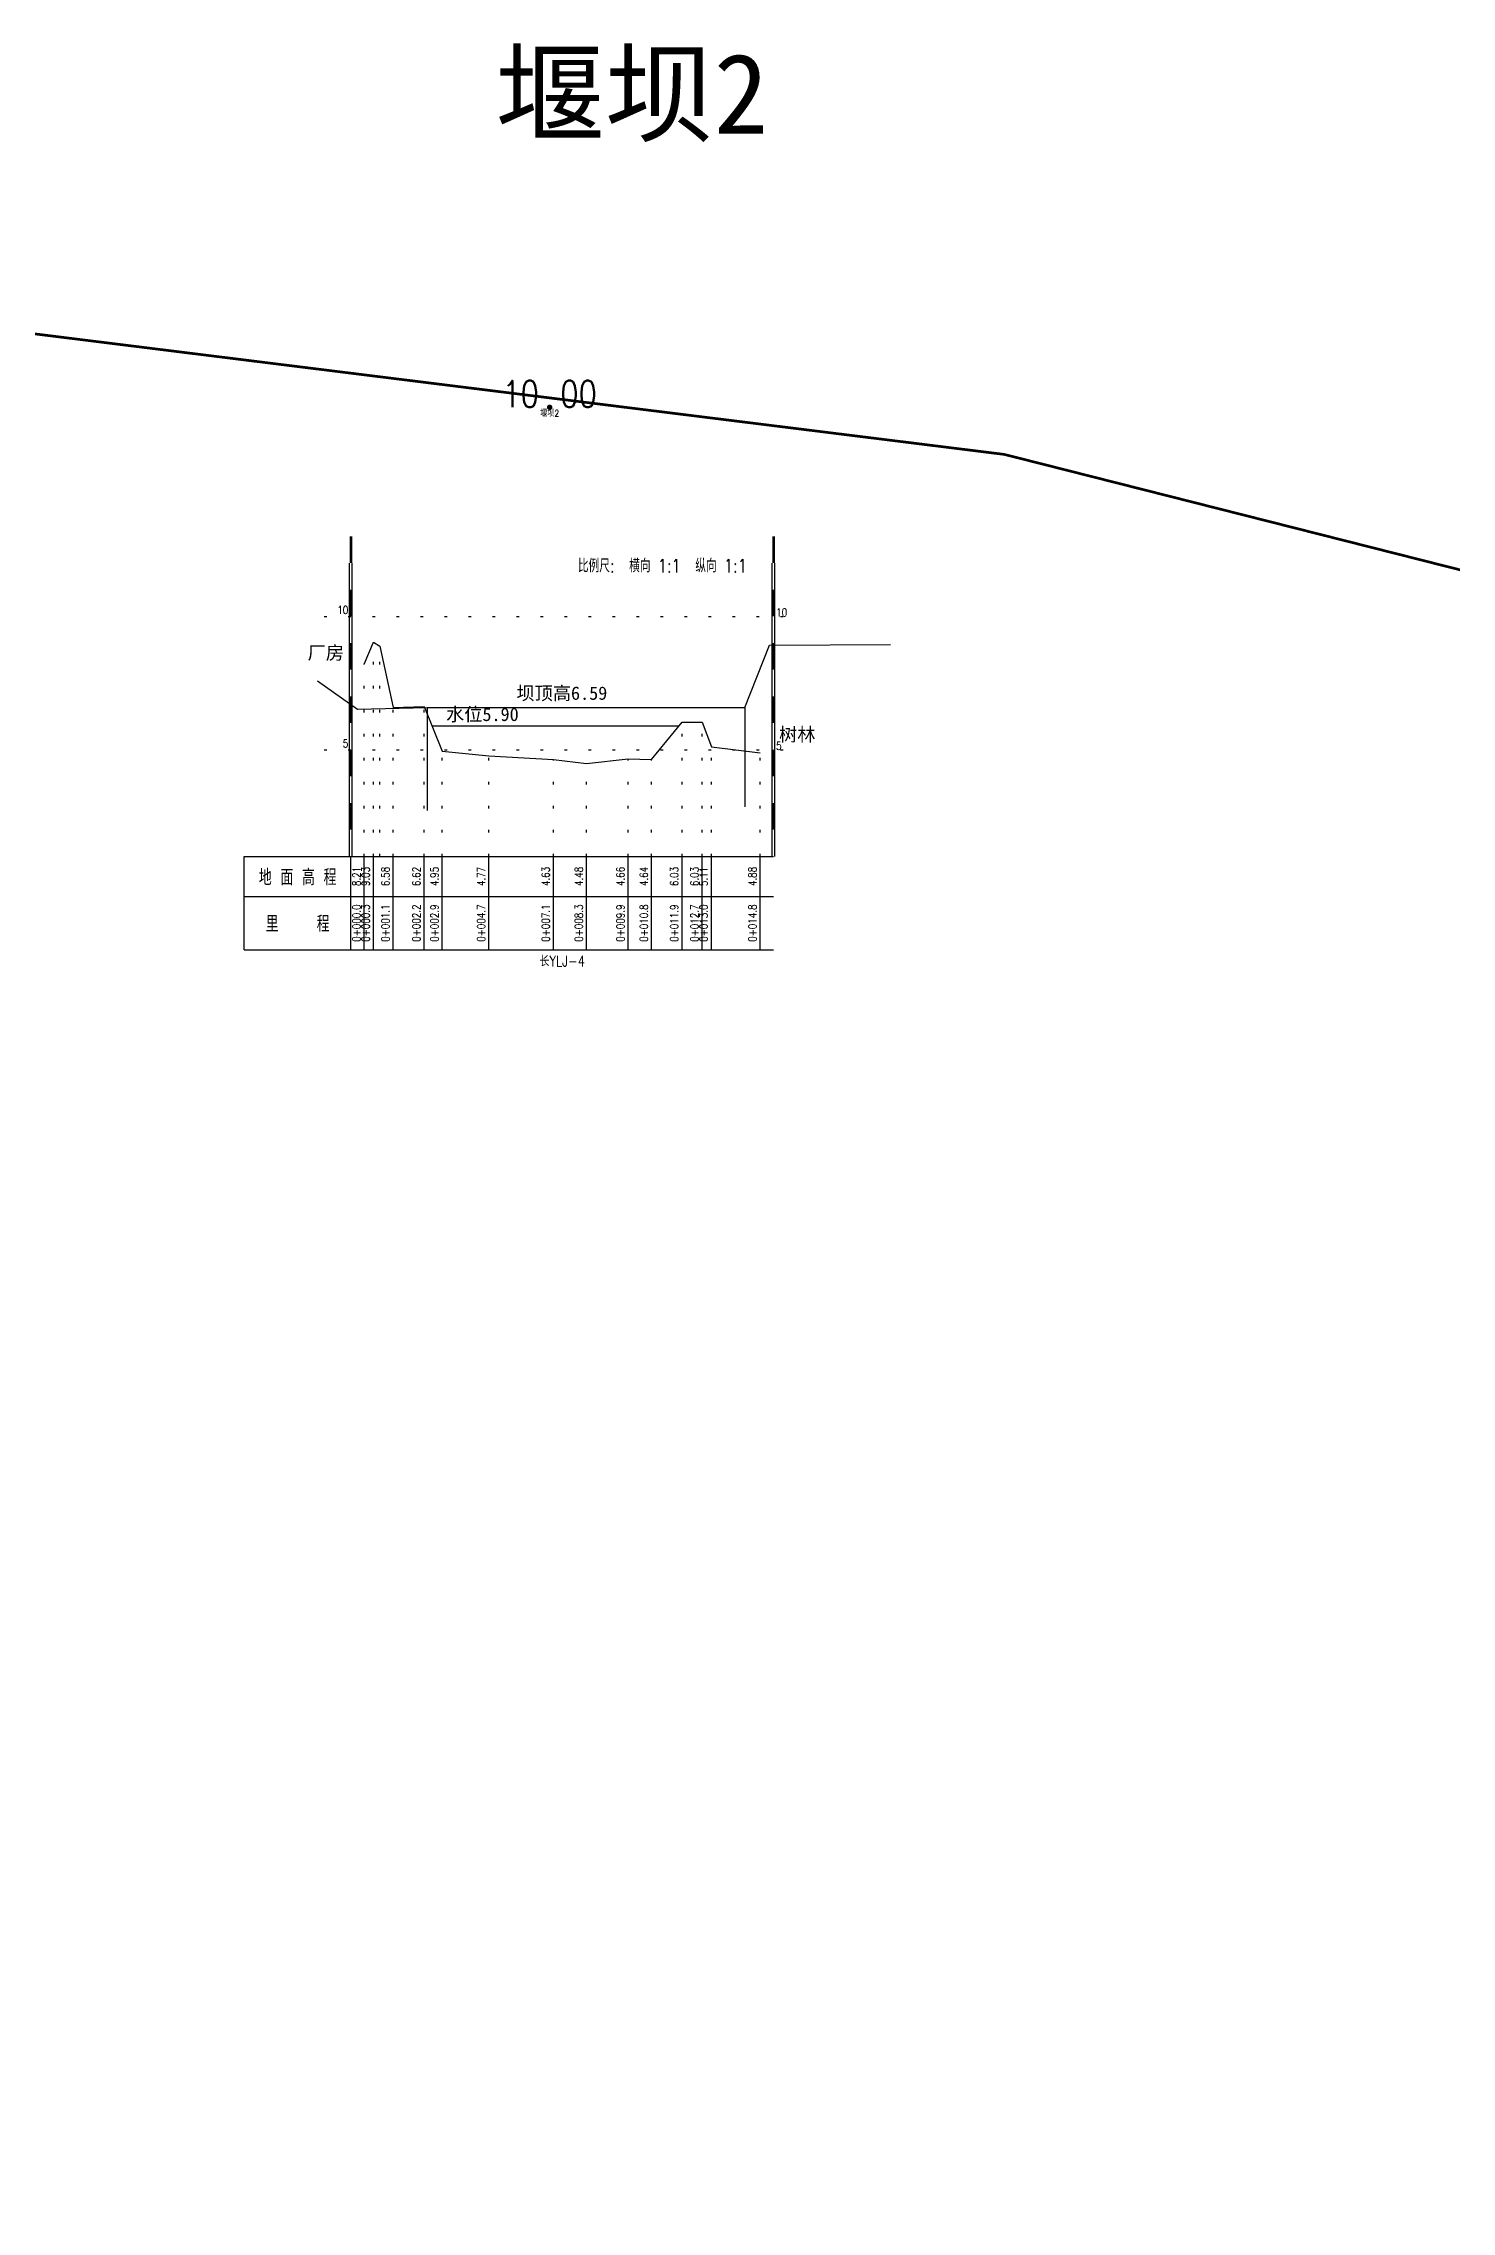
# Model space of a CAD drawing. Extents: x 482411 to 484142, y 3433749 to 3434182.
# Drawn here: x 483508.5 to 483561.3, y 3433920.8 to 3434002.1 of the extents above; entities that cross this region are included whole.
import ezdxf
from ezdxf.enums import TextEntityAlignment as Align

# ---------------------------------------------------------------- set-up
doc = ezdxf.new("R2010")
doc.units = 0
doc.header["$LTSCALE"] = 0.5
doc.linetypes.add('X4', pattern=[1.6, 0, -1.6])
doc.layers.get('0').update_dxf_attribs({"linetype": 'CONTINUOUS'})
for name, color, linetype in [('DMX', 1, 'CONTINUOUS'), ('zdm1', 2, 'CONTINUOUS'), ('ZDMT5', 3, 'CONTINUOUS'), ('ZJ', 7, 'CONTINUOUS'), ('图层1', 4, 'CONTINUOUS'), ('堰坝', 7, 'CONTINUOUS'), ('水工建筑物', 7, 'CONTINUOUS')]:
    doc.layers.add(name, color=color, linetype=linetype)
doc.layers.add('县级河道', color=12, linetype='CONTINUOUS', lineweight=60)
doc.layers.add('断面号', color=7, linetype='CONTINUOUS', lineweight=30)
doc.styles.add('HZ', font='rs.shx', dxfattribs={"width": 0.8, "bigfont": 'hztxt.shx'})
doc.styles.add('stxt', font='txt.shx', dxfattribs={"width": 0.8, "bigfont": 'hztxt.shx'})
doc.styles.add('宋体', font='')
doc.styles.get('宋体').set_extended_font_data('SimSun')

# ---------------------------------------------------------------- blocks, each defined once
blk = doc.blocks.new('0806042')
at = {"linetype": 'Continuous'}
blk.add_lwpolyline([(-0.1, 0, 0.2, 0.2, 1), (0.1, 0, 0.2, 0.2, 1)], format="xyseb", close=True, dxfattribs=at)

msp = doc.modelspace()

# ---------------------------------------------------------------- linework, layer by layer
at = {"layer": 'DMX', "linetype": 'Continuous', "flags": 128}
msp.add_lwpolyline([(483520.52, 3433978.829), (483520.86, 3433979.649), (483521.1, 3433979.509), (483521.6, 3433977.199), (483522.76, 3433977.239), (483523.44, 3433975.569), (483525.19, 3433975.389), (483527.61, 3433975.249), (483528.85, 3433975.099), (483530.41, 3433975.279), (483531.29, 3433975.259), (483532.43, 3433976.649), (483533.19, 3433976.649), (483533.53, 3433975.729), (483535.36, 3433975.499)], dxfattribs=at)
at = {"layer": 'zdm1', "linetype": 'Continuous'}
for p, q in [((483519.97, 3433971.619), (483519.97, 3433982.619)), ((483520.07, 3433971.619), (483520.07, 3433982.619)), ((483535.81, 3433971.619), (483535.81, 3433982.619)), ((483535.91, 3433971.619), (483535.91, 3433982.619)), ((483516.02, 3433971.619), (483520.52, 3433971.619)), ((483516.02, 3433968.119), (483516.02, 3433971.619)), ((483520.02, 3433968.119), (483520.02, 3433971.619)), ((483520.52, 3433971.619), (483535.86, 3433971.619)), ((483516.02, 3433970.119), (483535.86, 3433970.119)), ((483516.02, 3433968.119), (483535.86, 3433968.119))]:
    msp.add_line(p, q, dxfattribs=at)
at = {"layer": 'zdm1', "linetype": 'X4'}
for p, q in [((483519.02, 3433980.619), (483536.86, 3433980.619)), ((483519.02, 3433975.619), (483536.86, 3433975.619))]:
    msp.add_line(p, q, dxfattribs=at)
at = {"layer": 'zdm1', "linetype": 'Continuous', "flags": 128}
for points in [[(483520.02, 3433982.619, 0.1, 0.1, 0), (483520.02, 3433983.619, 0.1, 0.1, 0)], [(483535.86, 3433982.619, 0.1, 0.1, 0), (483535.86, 3433983.619, 0.1, 0.1, 0)], [(483520.02, 3433980.619, 0.1, 0.1, 0), (483520.02, 3433981.619, 0.1, 0.1, 0)], [(483535.86, 3433980.619, 0.1, 0.1, 0), (483535.86, 3433981.619, 0.1, 0.1, 0)], [(483520.02, 3433978.619, 0.1, 0.1, 0), (483520.02, 3433979.619, 0.1, 0.1, 0)], [(483535.86, 3433978.619, 0.1, 0.1, 0), (483535.86, 3433979.619, 0.1, 0.1, 0)], [(483520.02, 3433976.619, 0.1, 0.1, 0), (483520.02, 3433977.619, 0.1, 0.1, 0)], [(483535.86, 3433976.619, 0.1, 0.1, 0), (483535.86, 3433977.619, 0.1, 0.1, 0)], [(483520.02, 3433974.619, 0.1, 0.1, 0), (483520.02, 3433975.619, 0.1, 0.1, 0)], [(483535.86, 3433974.619, 0.1, 0.1, 0), (483535.86, 3433975.619, 0.1, 0.1, 0)], [(483520.02, 3433972.619, 0.1, 0.1, 0), (483520.02, 3433973.619, 0.1, 0.1, 0)], [(483535.86, 3433972.619, 0.1, 0.1, 0), (483535.86, 3433973.619, 0.1, 0.1, 0)]]:
    msp.add_lwpolyline(points, format="xyseb", dxfattribs=at)
at = {"layer": 'ZDMT5', "linetype": 'X4'}
for p, q in [((483520.86, 3433971.619), (483520.86, 3433979.649)), ((483520.52, 3433971.619), (483520.52, 3433978.829)), ((483521.1, 3433971.619), (483521.1, 3433979.509)), ((483521.6, 3433971.619), (483521.6, 3433977.199)), ((483522.76, 3433971.619), (483522.76, 3433977.239)), ((483532.43, 3433971.619), (483532.43, 3433976.649)), ((483533.19, 3433971.619), (483533.19, 3433976.649)), ((483533.53, 3433971.619), (483533.53, 3433975.729)), ((483523.44, 3433971.619), (483523.44, 3433975.569)), ((483525.19, 3433971.619), (483525.19, 3433975.389)), ((483527.61, 3433971.619), (483527.61, 3433975.249)), ((483528.85, 3433971.619), (483528.85, 3433975.099)), ((483530.41, 3433971.619), (483530.41, 3433975.279)), ((483531.29, 3433971.619), (483531.29, 3433975.259)), ((483535.36, 3433971.619), (483535.36, 3433975.499))]:
    msp.add_line(p, q, dxfattribs=at)
at = {"layer": 'ZDMT5', "linetype": 'Continuous'}
for p, q in [((483520.52, 3433968.119), (483520.52, 3433971.619)), ((483520.86, 3433968.119), (483520.86, 3433971.619)), ((483521.6, 3433968.119), (483521.6, 3433971.619)), ((483522.76, 3433968.119), (483522.76, 3433971.619)), ((483523.44, 3433968.119), (483523.44, 3433971.619)), ((483525.19, 3433968.119), (483525.19, 3433971.619)), ((483527.61, 3433968.119), (483527.61, 3433971.619)), ((483528.85, 3433968.119), (483528.85, 3433971.619)), ((483530.41, 3433968.119), (483530.41, 3433971.619)), ((483531.29, 3433968.119), (483531.29, 3433971.619)), ((483532.43, 3433968.119), (483532.43, 3433971.619)), ((483533.19, 3433968.119), (483533.19, 3433971.619)), ((483533.53, 3433968.119), (483533.53, 3433971.619)), ((483535.36, 3433968.119), (483535.36, 3433971.619))]:
    msp.add_line(p, q, dxfattribs=at)
at = {"layer": '县级河道', "lineweight": 0, "const_width": 0.1}
msp.add_lwpolyline([(483242.465, 3433839.582), (483340.044, 3433870.909), (483357.189, 3433885.937), (483366.714, 3433911.973), (483382.377, 3433932.504), (483396.771, 3433949.014), (483432.119, 3433972.509), (483458.789, 3433983.524), (483505.356, 3433991.559), (483544.514, 3433986.691), (483592.986, 3433974.414), (483622.62, 3433966.159), (483674.69, 3433963.831), (483751.525, 3433963.619)], dxfattribs=at)
at = {"layer": '图层1', "linetype": 'Continuous', "flags": 128}
msp.add_lwpolyline([(483523.054, 3433976.519), (483532.324, 3433976.519)], dxfattribs=at)
at = {"layer": '堰坝', "linetype": 'Continuous', "flags": 128}
for points in [[(483518.77, 3433978.198), (483520.259, 3433977.138), (483522.877, 3433977.199), (483534.78, 3433977.208), (483535.704, 3433979.538), (483540.244, 3433979.565)], [(483522.877, 3433977.199), (483522.877, 3433973.348)], [(483534.78, 3433977.208), (483534.78, 3433973.478)]]:
    msp.add_lwpolyline(points, dxfattribs=at)

# ---------------------------------------------------------------- block references
at = {"layer": '水工建筑物', "linetype": 'Continuous'}
ref = msp.add_blockref('0806042', (483527.467, 3433988.457, 10), dxfattribs=dict(at, xscale=0.5, yscale=0.5, zscale=0.5))
ref.add_attrib('DAIMA', '堰坝2', dxfattribs={"layer": '0', "color": 2, "linetype": 'Continuous', "height": 0.25, "style": 'stxt', "width": 0.8}).set_placement((483527.467, 3433988.357, 10), align=Align.TOP_CENTER)
ref.add_attrib('ZS', '10', dxfattribs={"layer": '0', "linetype": 'Continuous', "height": 1, "style": 'stxt', "width": 0.8}).set_placement((483527.067, 3433988.457, 10), align=Align.RIGHT)
ref.add_attrib('XS', '00', (483527.867, 3433988.457, 10), dxfattribs={"layer": '0', "linetype": 'Continuous', "height": 1, "style": 'stxt', "width": 0.8})

# ---------------------------------------------------------------- texts
at = {"layer": 'zdm1', "linetype": 'Continuous', "style": 'HZ', "width": 0.8}
for s, p in [('10', (483519.92, 3433980.619)), ('5', (483519.92, 3433975.619))]:
    msp.add_text(s, height=0.3, dxfattribs=at).set_placement(p, align=Align.BOTTOM_RIGHT)
for s, p in [('10', (483535.96, 3433980.619)), ('5', (483535.96, 3433975.619))]:
    msp.add_text(s, height=0.3, dxfattribs=at).set_placement(p)
for s, height, p in [('地 面 高 程', 0.6, (483518.02, 3433970.869)), ('里    程', 0.6, (483518.02, 3433969.119)), ('长YLJ-4', 0.4, (483527.94, 3433967.719))]:
    msp.add_text(s, height=height, dxfattribs=at).set_placement(p, align=Align.MIDDLE)
at = {"layer": 'ZDMT5', "linetype": 'Continuous', "style": 'HZ', "width": 0.8}
msp.add_text('比例尺:  横向 1:1  纵向 1:1', height=0.5, dxfattribs=at).set_placement((483534.86, 3433982.119), align=Align.BOTTOM_RIGHT)
for s, p in [('8.21', (483520.47, 3433970.869)), ('9.03', (483520.81, 3433970.869)), ('6.58', (483521.55, 3433970.869)), ('6.62', (483522.71, 3433970.869)), ('4.95', (483523.39, 3433970.869)), ('4.77', (483525.14, 3433970.869)), ('4.63', (483527.56, 3433970.869)), ('4.48', (483528.8, 3433970.869)), ('4.66', (483530.36, 3433970.869)), ('4.64', (483531.24, 3433970.869)), ('6.03', (483532.38, 3433970.869)), ('6.03', (483533.14, 3433970.869)), ('5.11', (483533.48, 3433970.869)), ('4.88', (483535.31, 3433970.869)), ('0+000.0', (483520.47, 3433969.119)), ('0+000.3', (483520.81, 3433969.119)), ('0+001.1', (483521.55, 3433969.119)), ('0+002.2', (483522.71, 3433969.119)), ('0+002.9', (483523.39, 3433969.119)), ('0+004.7', (483525.14, 3433969.119)), ('0+007.1', (483527.56, 3433969.119)), ('0+008.3', (483528.8, 3433969.119)), ('0+009.9', (483530.36, 3433969.119)), ('0+010.8', (483531.24, 3433969.119)), ('0+011.9', (483532.38, 3433969.119)), ('0+012.7', (483533.14, 3433969.119)), ('0+013.0', (483533.48, 3433969.119)), ('0+014.8', (483535.31, 3433969.119))]:
    msp.add_text(s, height=0.3, rotation=90, dxfattribs=at).set_placement(p, align=Align.BOTTOM_CENTER)
at = {"layer": 'ZJ', "linetype": 'Continuous', "style": '宋体'}
for s, p in [('厂房', (483519.076, 3433979.267)), ('树林', (483536.75, 3433976.204))]:
    msp.add_text(s, height=0.5, dxfattribs=at).set_placement(p, align=Align.MIDDLE)
at = {"layer": '图层1', "linetype": 'Continuous', "style": '宋体'}
msp.add_text('水位5.90', height=0.5, dxfattribs=at).set_placement((483524.945, 3433976.957), align=Align.MIDDLE)
at = {"layer": '堰坝', "linetype": 'Continuous', "style": '宋体'}
msp.add_text('坝顶高6.59', height=0.5, dxfattribs=at).set_placement((483527.925, 3433977.751), align=Align.MIDDLE)
at = {"layer": '断面号', "color": 5, "linetype": 'Continuous', "style": '宋体'}
msp.add_text('堰坝2', height=3, dxfattribs=at).set_placement((483530.553, 3434000.249), align=Align.MIDDLE)

doc.saveas('drawing.dxf')
